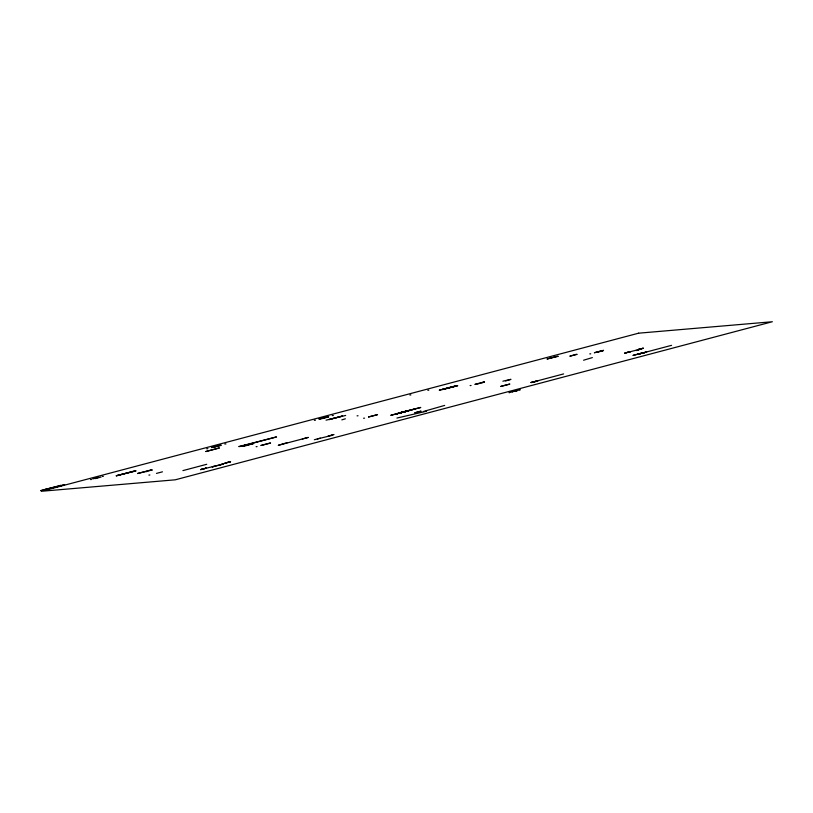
<?xml version="1.0" encoding="UTF-8"?>
<svg xmlns="http://www.w3.org/2000/svg" width="813" height="813" viewBox="0 0 813 813"><rect width="100%" height="100%" fill="white"/><g stroke="black" fill="none" stroke-linecap="round" stroke-linejoin="round"><path stroke-width="1.22" d="M426.52 411.246L396.907 418.055M319.296 419.061L328.34 416.703L319.407 419.071M408.919 410.636L396.835 413.776L408.919 410.616M442.455 389.529L447.536 388.045M202.864 468.959L200.638 469.609L206.167 468.176M225.038 463.146L230.557 461.723L225.049 463.166L227.244 462.506M534.944 381.612L531.001 382.547L538.033 380.718L535.198 381.541M630.299 351.694L624.77 353.127L626.996 352.466M643.235 348.269L637.707 349.702L639.933 349.041M211.482 447.587L215.384 446.459M221.136 445.138L212.02 447.546M260.739 445.483L270.587 442.963L261.451 445.422M400.748 412.913L405.006 411.48M474.843 384.346L484.497 381.886L482.251 382.577M629.14 352.049L639.638 349.265M116.279 475.778L135.862 470.89L116.279 475.778L134.186 471.032M341.826 419.874L345.373 418.817M220.11 464.731L226.156 462.922M583.582 360.22L592.362 357.598M214.093 466.327L212.254 466.916L223.331 464.04L205.648 468.359M245.435 445.148L241.227 446.357L252.691 443.776L244.611 446.073L238.798 446.571L276.532 436.916L240.709 446.398M423.339 411.51L444.67 405.413M505.605 380.962L510.96 379.336L502.922 381.185M287.487 442.577L278.259 445.321L308.3 437.404L302.334 438.99M399.976 412.628L420.788 407.455L390.758 415.331L414.864 409.02M449.447 387.882L454.538 386.388L447.963 387.933M643.886 352.761L646.711 351.938L639.719 353.736L643.632 352.832M61.056 485.666L64.644 484.711L43.821 489.731L44.39 489.68M92.743 478.908L98.708 477.322M211.929 447.262L218.89 445.422M318.909 418.939L325.871 417.089M95.151 478.613L101.117 477.028M213.799 447.282L220.77 445.433M321.775 418.695L328.737 416.845M477.983 383.838L483.959 382.252M597.362 352.222L603.337 350.647M156.482 473.4L162.458 471.825M624.791 353.127L630.288 351.683L627.189 352.415M637.727 349.702L643.225 348.259M396.907 413.776L408.848 410.616M200.669 469.619L206.167 468.166L203.067 468.908M314.357 439.742L320.322 438.166M328.035 436.124L334.001 434.538M531.031 382.547L563.622 373.919M637.483 354.366L671.558 345.342M215.74 446.367L220.679 445.158M640.126 348.99L643.205 348.259M227.447 462.455L230.526 461.713M449.02 387.994L442.465 389.549M477.942 383.716L475.381 384.325M326.043 420.158L345.667 415.443M399.081 413.055L406.673 411.337M589.771 353.899L590.726 353.818M635.827 350.535L638.774 350.281M641.843 352.964L644.719 352.72M470.107 385.586L471.062 385.504M427.811 390.27L428.807 390.189M533.074 381.744L535.94 381.5M409.894 395.016L410.89 394.925M519.71 389.803L520.249 389.752L509.029 392.628L509.568 392.577M332.222 415.575L333.33 415.473M357.08 415.85L358.035 415.768M314.306 420.311L315.424 420.219M363.584 418.238L364.539 418.156M224.825 444.02L225.943 443.918M331.023 435.331L332.771 435.179L317.334 438.949M249.662 444.03L253.565 443.695M206.756 448.776L207.864 448.674M256.115 446.693L257.071 446.611M206.736 464.294L182.915 470.605M146.096 471.621L147.092 471.53M102.387 476.428L103.342 476.347M90.528 479.579L91.483 479.497M148.891 475.077L149.846 474.995M60.06 485.432L60.629 485.381L40.65 490.666L61.432 485.686L58.546 485.879M420.91 411.185L414.935 412.77L420.91 411.185M368.523 416.978L377.547 414.65L368.574 416.957M500.838 386.399L509.863 384.071L500.889 386.368M594.455 352.71L603.48 350.383L594.455 352.71M219.276 447.973L205.841 451.53L219.276 447.973M342.507 416.022L329.072 419.579L342.507 416.022M575.899 354.458L569.822 356.185L577.128 354.356L575.899 354.458M643.205 352.842L633.144 355.352L643.205 352.842M638.601 333.188L41.524 491.265L175.273 479.812L772.35 321.735L638.601 333.188M556.692 356.44L546.997 359.011L558.246 356.307L556.692 356.44M455.178 385.972L439.254 390.179L457.729 385.748L455.178 385.972M150.283 470.148L137.59 473.501L152.316 469.975L150.283 470.148M515.554 390.799L512.038 391.724L517.241 390.657L515.554 390.799"/></g></svg>
